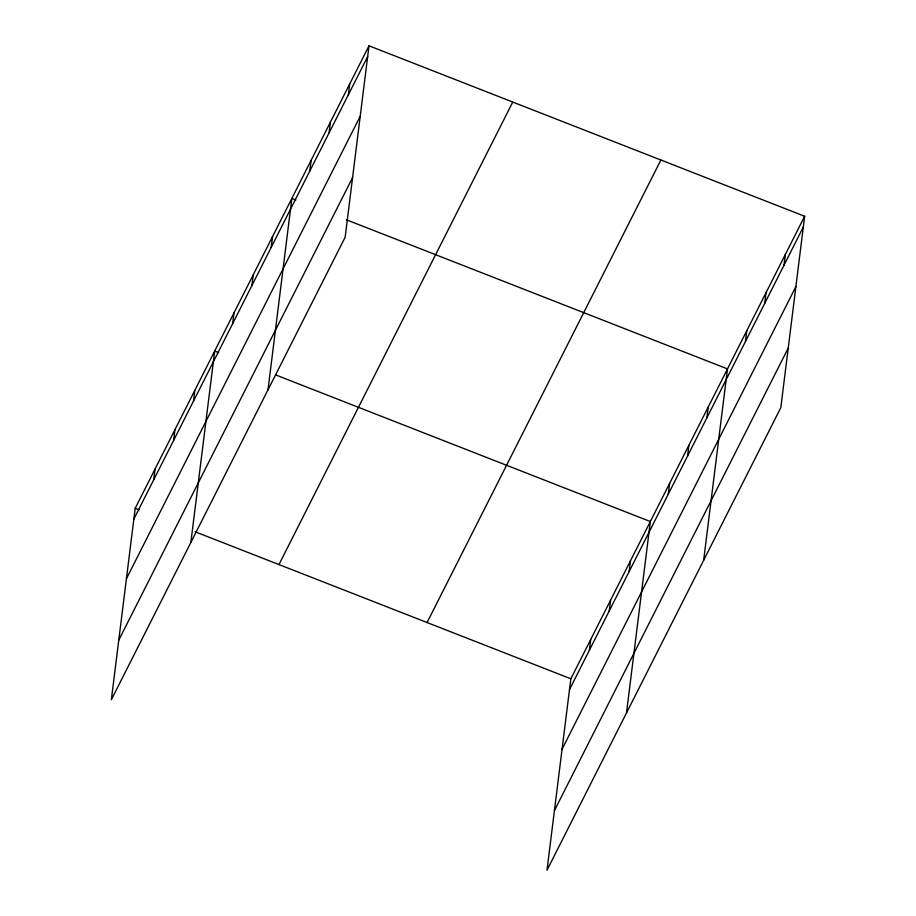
<?xml version="1.0" encoding="UTF-8"?>
<svg xmlns="http://www.w3.org/2000/svg" width="916" height="916" viewBox="0 0 916 916"><rect width="100%" height="100%" fill="white"/><g stroke="black" fill="none" stroke-linecap="round" stroke-linejoin="round"><path stroke-width="1.37" d="M368.999 45.8L135.19 508.323L111.351 699.732L345.16 237.21L368.999 45.8L804.649 216.268L780.81 407.677L547.001 870.2L570.84 678.79L804.649 216.268M153.728 479.778L155.067 469.003M173.605 440.459L174.945 429.696M193.471 401.151L194.81 390.376M190.849 542.467L214.688 351.068L218.684 352.626M232.641 323.68L233.981 312.906M251.923 285.517L253.263 274.754M271.216 247.354L272.556 236.591M267.999 389.838L291.849 198.429L295.834 199.997M309.791 171.04L311.131 160.277M329.084 132.889L330.424 122.114M348.366 94.726L349.706 83.963M589.377 650.245L590.717 639.482M609.243 610.938L610.583 600.163M629.12 571.618L630.46 560.855M626.498 712.946L650.337 521.536L275.922 375.022M668.279 494.148L669.619 483.373M687.572 455.985L688.912 445.222M706.866 417.833L708.205 407.059M703.648 560.306L727.487 368.908L346.42 219.794M745.441 341.508L746.78 330.745M764.723 303.356L766.074 292.582M784.016 265.193L785.356 254.43M133.851 519.086L367.66 56.563M126.431 578.706L360.228 116.183M118.782 640.124L352.58 177.601M278.956 564.577L512.765 102.054M427.074 622.537L660.883 160.014M569.5 689.565L803.309 227.042M562.081 749.173L795.878 286.651M554.42 810.591L788.229 348.069M135.19 508.323L139.186 509.88M195.097 531.761L570.84 678.79"/></g></svg>
